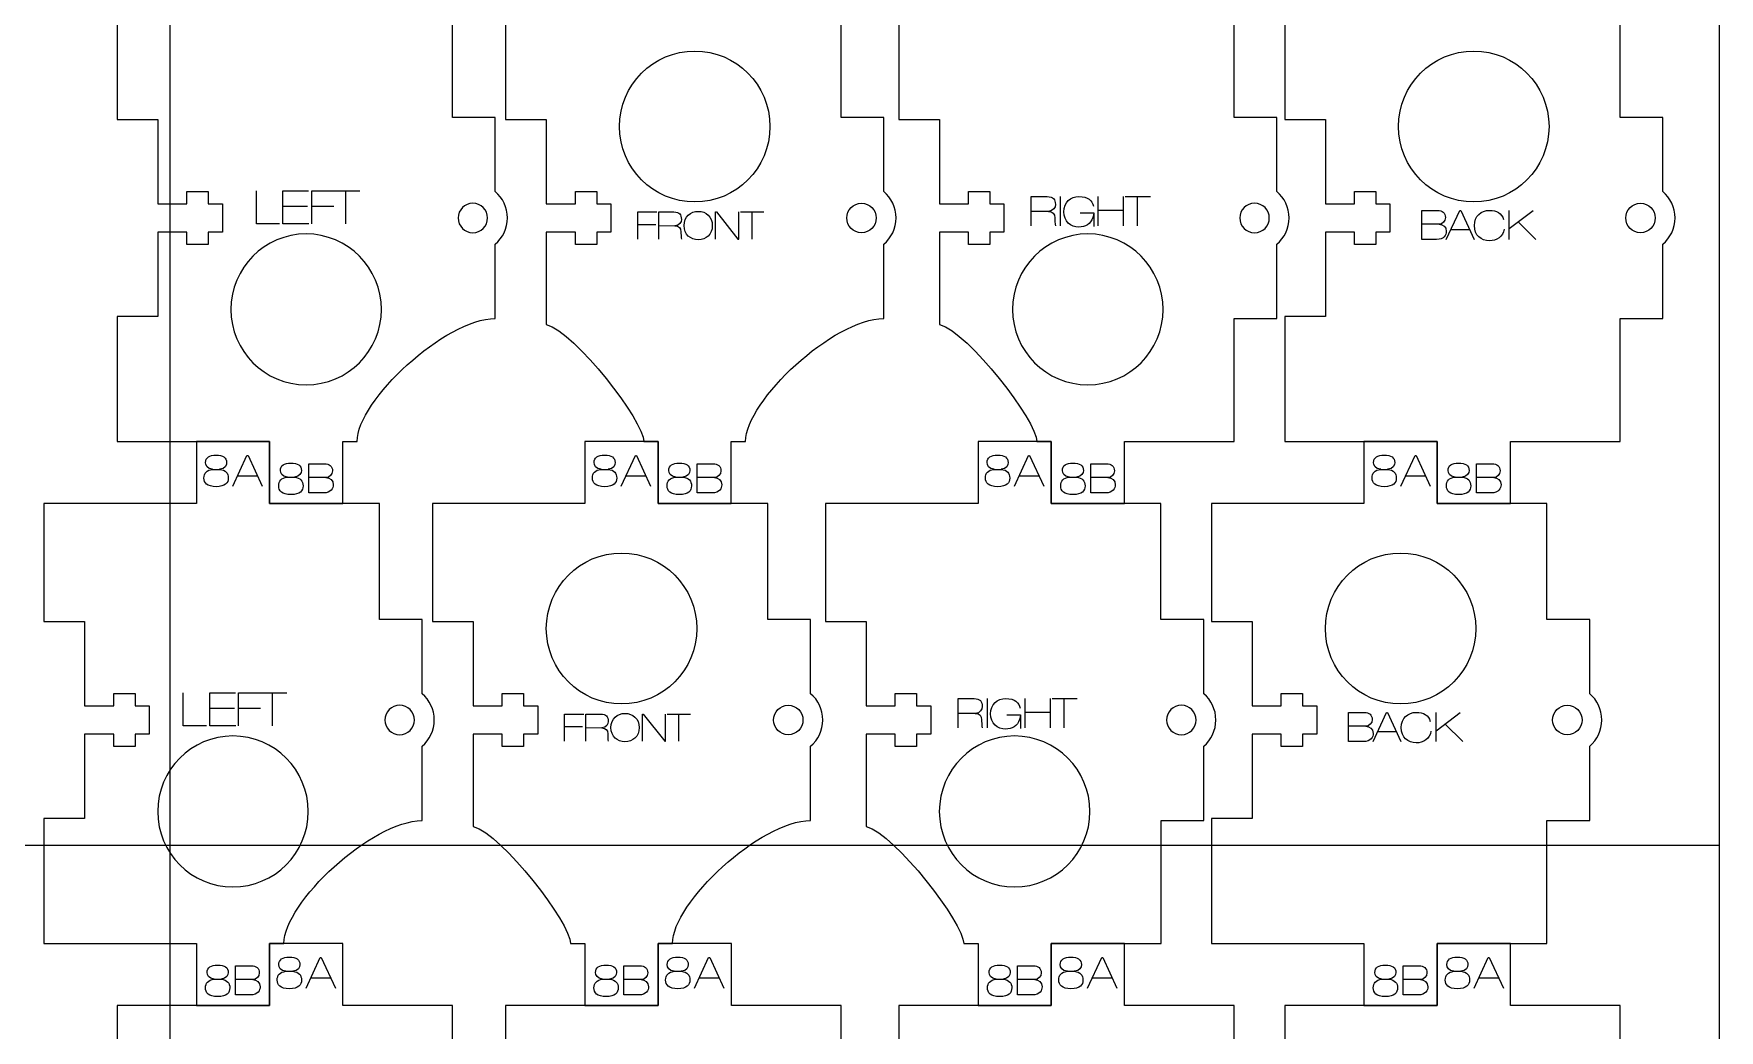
# Model space of a CAD drawing. Header units: millimetres. Extents: x 0 to 305, y -305 to 0.
# Drawn here: x 139 to 304.8, y -170.6 to -72.6 of the extents above; entities that cross this region are included whole.
import ezdxf

# ---------------------------------------------------------------- set-up
doc = ezdxf.new("R2010")
doc.units = ezdxf.units.MM
doc.layers.add('CUTS', color=1, linetype='Continuous', true_color=0xff0000)
doc.layers.add('TEXT', color=5, linetype='Continuous', true_color=0x0000ff)
doc.layers.add('laser bed referance', color=3, linetype='Continuous', lineweight=25, true_color=0x00ff00)
doc.layers.add('Referance lines', color=2, linetype='Continuous', lineweight=25, true_color=0xffff00)

msp = doc.modelspace()

# ---------------------------------------------------------------- linework, layer by layer
at = {"layer": 'CUTS', "color": 1, "lineweight": 25, "true_color": 0xff0000}
for points in [[(147.2, -69.4), (147.2, -81), (151.2, -81), (151.2, -89.3), (154.07, -89.3), (154.07, -88.1), (156.17, -88.1), (156.17, -89.3), (157.56, -89.3), (157.56, -92.1), (156.17, -92.1), (156.17, -93.3), (154.07, -93.3), (154.07, -92.1), (151.2, -92.1), (151.2, -100.4), (147.2, -100.4), (147.2, -112.7), (162.2, -112.7), (162.2, -118.8), (169.4, -118.8), (169.4, -112.7), (170.81, -112.7), (170.81, -112.7)], [(184.4, -88.11), (184.4, -80.8), (180.2, -80.8), (180.2, -69.4)], [(185.42, -69.4), (185.42, -81), (189.42, -81), (189.42, -89.3), (192.29, -89.3), (192.29, -88.1), (194.39, -88.1), (194.39, -89.3), (195.78, -89.3), (195.78, -92.1), (194.39, -92.1), (194.39, -93.3), (192.29, -93.3), (192.29, -92.1), (189.42, -92.1), (189.42, -101.17), (189.42, -101.17), (189.42, -101.17)], [(222.62, -88.11), (222.62, -80.8), (218.42, -80.8), (218.42, -69.4)], [(224.09, -69.4), (224.09, -81), (228.09, -81), (228.09, -89.3), (230.95, -89.3), (230.95, -88.1), (233.05, -88.1), (233.05, -89.3), (234.44, -89.3), (234.44, -92.1), (233.05, -92.1), (233.05, -93.3), (230.95, -93.3), (230.95, -92.1), (228.09, -92.1), (228.09, -101.17), (228.09, -101.17)], [(261.29, -88.11), (261.29, -80.8), (257.09, -80.8), (257.09, -69.4)], [(262.05, -69.4), (262.05, -81), (266.05, -81), (266.05, -89.3), (268.91, -89.3), (268.91, -88.1), (271.01, -88.1), (271.01, -89.3), (272.4, -89.3), (272.4, -92.1), (271.01, -92.1), (271.01, -93.3), (268.91, -93.3), (268.91, -92.1), (266.05, -92.1), (266.05, -100.4), (262.05, -100.4), (262.05, -112.7), (277.05, -112.7), (277.05, -118.8), (284.25, -118.8), (284.25, -112.7), (295.05, -112.7), (295.05, -100.6), (299.25, -100.6), (299.25, -93.29)], [(299.25, -88.11), (299.25, -80.8), (295.05, -80.8), (295.05, -69.4)], [(184.4, -100.6), (184.4, -93.29)], [(222.62, -100.6), (222.62, -93.29)], [(261.29, -100.6), (261.29, -93.29)], [(237.68, -112.7), (237.68, -112.7), (239.09, -112.7), (239.09, -118.8), (246.29, -118.8), (246.29, -112.7), (257.09, -112.7), (257.09, -100.6), (261.29, -100.6), (261.29, -100.6), (261.29, -100.6)], [(177.2, -137.51), (177.2, -130.2), (173, -130.2), (173, -118.8), (162.2, -118.8), (162.2, -112.7), (155, -112.7), (155, -118.8), (140, -118.8), (140, -130.4), (144, -130.4), (144, -138.7), (146.87, -138.7), (146.87, -137.5), (148.97, -137.5), (148.97, -138.7), (150.36, -138.7), (150.36, -141.5), (148.97, -141.5), (148.97, -142.7), (146.87, -142.7), (146.87, -141.5), (144, -141.5), (144, -149.8), (140, -149.8), (140, -162.1), (155, -162.1), (155, -168.2), (162.2, -168.2), (162.2, -162.1), (163.61, -162.1), (163.61, -162.1)], [(215.42, -137.51), (215.42, -130.2), (211.22, -130.2), (211.22, -118.8), (200.42, -118.8), (200.42, -112.7), (193.22, -112.7), (193.22, -118.8), (178.22, -118.8), (178.22, -130.4), (182.22, -130.4), (182.22, -138.7), (185.09, -138.7), (185.09, -137.5), (187.19, -137.5), (187.19, -138.7), (188.58, -138.7), (188.58, -141.5), (187.19, -141.5), (187.19, -142.7), (185.09, -142.7), (185.09, -141.5), (182.22, -141.5), (182.22, -150.57), (182.22, -150.57), (182.22, -150.57)], [(199.01, -112.7), (199.01, -112.7), (200.42, -112.7), (200.42, -118.8), (207.62, -118.8), (207.62, -112.7), (209.03, -112.7), (209.03, -112.7)], [(254.09, -137.51), (254.09, -130.2), (249.88, -130.2), (249.88, -118.8), (239.09, -118.8), (239.09, -112.7), (231.89, -112.7), (231.89, -118.8), (216.89, -118.8), (216.89, -130.4), (220.89, -130.4), (220.89, -138.7), (223.75, -138.7), (223.75, -137.5), (225.85, -137.5), (225.85, -138.7), (227.24, -138.7), (227.24, -141.5), (225.85, -141.5), (225.85, -142.7), (223.75, -142.7), (223.75, -141.5), (220.89, -141.5), (220.89, -150.57), (220.89, -150.57)], [(292.05, -137.51), (292.05, -130.2), (287.85, -130.2), (287.85, -118.8), (277.05, -118.8), (277.05, -112.7), (269.85, -112.7), (269.85, -118.8), (254.85, -118.8), (254.85, -130.4), (258.85, -130.4), (258.85, -138.7), (261.71, -138.7), (261.71, -137.5), (263.81, -137.5), (263.81, -138.7), (265.2, -138.7), (265.2, -141.5), (263.81, -141.5), (263.81, -142.7), (261.71, -142.7), (261.71, -141.5), (258.85, -141.5), (258.85, -149.8), (254.85, -149.8), (254.85, -162.1), (269.85, -162.1), (269.85, -168.2), (277.05, -168.2), (277.05, -162.1), (287.85, -162.1), (287.85, -150), (292.05, -150), (292.05, -142.68)], [(177.2, -150), (177.2, -142.68)], [(215.42, -149.99), (215.42, -142.68)], [(254.09, -149.99), (254.09, -142.68)], [(230.48, -162.1), (230.48, -162.09), (231.89, -162.09), (231.89, -168.19), (239.09, -168.19), (239.09, -162.09), (249.89, -162.09), (249.89, -150), (254.08, -150), (254.08, -150), (254.09, -149.99)], [(180.2, -179.59), (180.2, -168.2), (169.4, -168.2), (169.4, -162.1), (162.2, -162.1), (162.2, -168.2), (147.2, -168.2), (147.2, -179.79)], [(218.42, -179.59), (218.42, -168.19), (207.63, -168.19), (207.63, -162.1), (200.42, -162.1), (200.42, -168.19), (185.42, -168.19), (185.42, -179.79)], [(191.81, -162.1), (191.81, -162.09), (193.22, -162.09), (193.22, -168.19), (200.42, -168.19), (200.42, -162.09), (201.83, -162.09), (201.83, -162.1)], [(257.09, -179.59), (257.09, -168.2), (246.29, -168.2), (246.29, -162.1), (239.09, -162.1), (239.09, -168.2), (224.09, -168.2), (224.09, -179.79)], [(295.05, -179.59), (295.05, -168.2), (284.25, -168.2), (284.25, -162.1), (277.05, -162.1), (277.05, -168.2), (262.05, -168.2), (262.05, -179.79)]]:
    msp.add_lwpolyline(points, dxfattribs=at)
for points in [[(196.62, -81.7), (196.62, -77.6), (199.94, -74.27), (204.02, -74.27)], [(204.02, -74.27), (208.11, -74.27), (211.42, -77.6), (211.42, -81.7)], [(273.25, -81.7), (273.25, -77.6), (276.56, -74.27), (280.65, -74.27)], [(280.65, -74.27), (284.73, -74.27), (288.05, -77.6), (288.05, -81.7)], [(204.02, -89.12), (199.94, -89.12), (196.62, -85.8), (196.62, -81.7)], [(211.42, -81.7), (211.42, -85.8), (208.11, -89.12), (204.02, -89.12)], [(280.65, -89.12), (276.56, -89.12), (273.25, -85.8), (273.25, -81.7)], [(288.05, -81.7), (288.05, -85.8), (284.73, -89.12), (280.65, -89.12)], [(182.2, -89.25), (181.4, -89.25), (180.75, -89.9), (180.75, -90.7)], [(183.65, -90.7), (183.65, -89.9), (183, -89.25), (182.2, -89.25)], [(185.6, -90.7), (185.6, -89.66), (185.13, -88.73), (184.4, -88.11)], [(218.97, -90.7), (218.97, -89.9), (219.62, -89.25), (220.42, -89.25)], [(220.42, -89.25), (221.22, -89.25), (221.87, -89.9), (221.87, -90.7)], [(223.82, -90.7), (223.82, -89.66), (223.36, -88.73), (222.62, -88.11)], [(259.09, -89.25), (258.28, -89.25), (257.63, -89.9), (257.63, -90.7)], [(260.54, -90.7), (260.54, -89.9), (259.89, -89.25), (259.09, -89.25)], [(262.48, -90.7), (262.48, -89.66), (262.02, -88.73), (261.29, -88.11)], [(295.6, -90.7), (295.6, -89.9), (296.25, -89.25), (297.05, -89.25)], [(297.05, -89.25), (297.85, -89.25), (298.5, -89.9), (298.5, -90.7)], [(300.45, -90.7), (300.45, -89.66), (299.98, -88.73), (299.25, -88.11)], [(180.75, -90.7), (180.75, -91.5), (181.4, -92.15), (182.2, -92.15)], [(182.2, -92.15), (183, -92.15), (183.65, -91.5), (183.65, -90.7)], [(184.4, -93.29), (185.13, -92.66), (185.6, -91.73), (185.6, -90.7)], [(220.42, -92.15), (219.62, -92.15), (218.97, -91.5), (218.97, -90.7)], [(221.87, -90.7), (221.87, -91.5), (221.22, -92.15), (220.42, -92.15)], [(222.62, -93.29), (223.36, -92.66), (223.82, -91.73), (223.82, -90.7)], [(257.63, -90.7), (257.63, -91.5), (258.28, -92.15), (259.09, -92.15)], [(259.09, -92.15), (259.89, -92.15), (260.54, -91.5), (260.54, -90.7)], [(261.29, -93.29), (262.02, -92.66), (262.48, -91.74), (262.48, -90.7)], [(297.05, -92.15), (296.25, -92.15), (295.6, -91.5), (295.6, -90.7)], [(298.5, -90.7), (298.5, -91.5), (297.85, -92.15), (297.05, -92.15)], [(299.25, -93.29), (299.98, -92.66), (300.45, -91.74), (300.45, -90.7)], [(165.8, -92.27), (161.71, -92.27), (158.4, -95.6), (158.4, -99.7)], [(173.2, -99.7), (173.2, -95.6), (169.89, -92.27), (165.8, -92.27)], [(242.69, -92.27), (238.6, -92.27), (235.28, -95.6), (235.28, -99.7)], [(250.09, -99.7), (250.09, -95.6), (246.77, -92.27), (242.69, -92.27)], [(158.4, -99.7), (158.4, -103.8), (161.71, -107.12), (165.8, -107.12)], [(165.8, -107.12), (169.89, -107.12), (173.2, -103.8), (173.2, -99.7)], [(170.81, -112.7), (170.81, -108.68), (179.45, -100.6), (184.4, -100.6)], [(209.03, -112.7), (209.03, -108.68), (217.67, -100.6), (222.62, -100.6)], [(235.28, -99.7), (235.28, -103.8), (238.6, -107.12), (242.69, -107.12)], [(242.69, -107.12), (246.77, -107.12), (250.09, -103.8), (250.09, -99.7)], [(189.42, -101.17), (192.32, -101.98), (199.01, -110.71), (199.01, -112.7)], [(228.09, -101.17), (230.98, -101.98), (237.68, -110.71), (237.68, -112.7)], [(189.42, -131.1), (189.42, -127), (192.74, -123.67), (196.82, -123.67)], [(196.82, -123.67), (200.91, -123.67), (204.22, -127), (204.22, -131.1)], [(266.05, -131.1), (266.05, -127), (269.36, -123.67), (273.45, -123.67)], [(273.45, -123.67), (277.53, -123.67), (280.85, -127), (280.85, -131.1)], [(196.82, -138.52), (192.74, -138.52), (189.42, -135.2), (189.42, -131.1)], [(204.22, -131.1), (204.22, -135.2), (200.91, -138.52), (196.82, -138.52)], [(273.45, -138.52), (269.36, -138.52), (266.05, -135.2), (266.05, -131.1)], [(280.85, -131.1), (280.85, -135.2), (277.53, -138.52), (273.45, -138.52)], [(178.4, -140.1), (178.4, -139.06), (177.93, -138.13), (177.2, -137.51)], [(216.62, -140.1), (216.62, -139.06), (216.16, -138.13), (215.42, -137.51)], [(255.28, -140.1), (255.28, -139.06), (254.82, -138.13), (254.09, -137.51)], [(293.24, -140.1), (293.24, -139.06), (292.78, -138.13), (292.05, -137.51)], [(175, -138.65), (174.2, -138.65), (173.55, -139.3), (173.55, -140.1)], [(176.45, -140.1), (176.45, -139.3), (175.8, -138.65), (175, -138.65)], [(211.77, -140.1), (211.77, -139.3), (212.42, -138.65), (213.22, -138.65)], [(213.22, -138.65), (214.02, -138.65), (214.67, -139.3), (214.67, -140.1)], [(251.89, -138.65), (251.08, -138.65), (250.43, -139.3), (250.43, -140.1)], [(253.34, -140.1), (253.34, -139.3), (252.69, -138.65), (251.89, -138.65)], [(288.4, -140.1), (288.4, -139.3), (289.05, -138.65), (289.85, -138.65)], [(289.85, -138.65), (290.65, -138.65), (291.3, -139.3), (291.3, -140.1)], [(173.55, -140.1), (173.55, -140.9), (174.2, -141.55), (175, -141.55)], [(175, -141.55), (175.8, -141.55), (176.45, -140.9), (176.45, -140.1)], [(177.2, -142.68), (177.93, -142.06), (178.4, -141.13), (178.4, -140.1)], [(213.22, -141.55), (212.42, -141.55), (211.77, -140.9), (211.77, -140.1)], [(214.67, -140.1), (214.67, -140.9), (214.02, -141.55), (213.22, -141.55)], [(215.42, -142.68), (216.16, -142.06), (216.62, -141.13), (216.62, -140.1)], [(250.43, -140.1), (250.43, -140.9), (251.08, -141.55), (251.89, -141.55)], [(251.89, -141.55), (252.69, -141.55), (253.34, -140.9), (253.34, -140.1)], [(254.09, -142.68), (254.82, -142.06), (255.28, -141.13), (255.28, -140.1)], [(289.85, -141.55), (289.05, -141.55), (288.4, -140.9), (288.4, -140.1)], [(291.3, -140.1), (291.3, -140.9), (290.65, -141.55), (289.85, -141.55)], [(292.05, -142.68), (292.78, -142.06), (293.24, -141.13), (293.24, -140.1)], [(158.6, -141.67), (154.51, -141.67), (151.2, -145), (151.2, -149.1)], [(166, -149.1), (166, -145), (162.69, -141.67), (158.6, -141.67)], [(235.48, -141.67), (231.4, -141.67), (228.08, -145), (228.08, -149.1)], [(242.89, -149.1), (242.89, -145), (239.57, -141.67), (235.48, -141.67)], [(151.2, -149.1), (151.2, -153.2), (154.51, -156.52), (158.6, -156.52)], [(158.6, -156.52), (162.69, -156.52), (166, -153.2), (166, -149.1)], [(228.08, -149.1), (228.08, -153.2), (231.4, -156.52), (235.48, -156.52)], [(235.48, -156.52), (239.57, -156.52), (242.89, -153.2), (242.89, -149.1)], [(163.61, -162.1), (163.61, -158.08), (172.25, -150), (177.2, -150)], [(182.22, -150.57), (185.12, -151.38), (191.81, -160.11), (191.81, -162.1)], [(201.83, -162.1), (201.83, -158.08), (210.47, -149.99), (215.42, -149.99)], [(220.89, -150.57), (223.78, -151.38), (230.48, -160.11), (230.48, -162.1)]]:
    msp.add_open_spline(points, degree=3, dxfattribs=at)
at = {"layer": 'laser bed referance'}
msp.add_line((304.8, 0), (304.8, -304.8), dxfattribs=at)
at = {"layer": 'Referance lines'}
for p, q in [((152.4, 0), (152.4, -304.8)), ((0, -152.4), (304.8, -152.4))]:
    msp.add_line(p, q, dxfattribs=at)
at = {"layer": 'TEXT', "color": 5, "lineweight": 25, "true_color": 0x0000ff}
for points in [[(163.19, -91.28), (160.91, -91.28), (160.91, -88.02)], [(166.07, -91.28), (163.51, -91.28), (163.51, -88.02), (166.04, -88.02)], [(166.36, -91.28), (166.36, -88.02), (168.64, -88.02)], [(168.28, -88.02), (171.09, -88.02)], [(169.69, -91.28), (169.69, -88.02)], [(237.12, -91.46), (237.12, -88.59), (238.7, -88.59)], [(239.98, -88.59), (239.98, -91.46)], [(243.71, -91.46), (243.71, -88.59)], [(246.17, -88.59), (246.17, -91.46)], [(246.37, -88.59), (248.84, -88.59)], [(247.57, -91.46), (247.57, -88.62)], [(163.51, -89.53), (165.94, -89.53)], [(166.36, -89.53), (168.51, -89.53)], [(198.42, -92.79), (198.42, -90.11), (200.3, -90.11)], [(200.5, -92.79), (200.5, -90.11), (201.97, -90.11)], [(206.07, -92.79), (206.07, -90.11), (206.16, -90.11), (208.27, -92.79), (208.36, -92.79), (208.36, -90.11)], [(208.51, -90.11), (210.82, -90.11)], [(209.67, -92.79), (209.67, -90.11)], [(238.81, -90.06), (238.81, -90.07), (237.12, -90.07)], [(241.92, -90.18), (243.27, -90.18), (243.27, -91.53)], [(243.71, -89.93), (246.17, -89.93)], [(275.53, -89.95), (277.09, -89.95)], [(276.99, -92.82), (275.53, -92.82), (275.53, -89.95), (275.53, -89.95)], [(277.95, -92.82), (279.27, -89.95), (279.38, -89.95), (280.69, -92.82)], [(284.14, -91.75), (286.5, -89.95)], [(284.14, -92.82), (284.14, -89.95)], [(285.01, -91.08), (286.76, -92.82)], [(198.42, -91.35), (200.19, -91.35)], [(202.07, -91.48), (202.07, -91.48), (200.5, -91.49)], [(277.23, -91.32), (275.53, -91.31)], [(277.23, -91.31), (277.23, -91.32)], [(280.26, -91.87), (278.38, -91.87)], [(158.59, -117.1), (159.98, -114.08), (160.09, -114.08), (161.47, -117.1)], [(196.8, -117.1), (198.19, -114.08), (198.3, -114.08), (199.68, -117.1)], [(235.46, -117.1), (236.85, -114.08), (236.96, -114.08), (238.35, -117.1)], [(273.48, -117.1), (274.87, -114.08), (274.98, -114.08), (276.37, -117.1)], [(156.6, -115.44), (156.6, -115.43)], [(156.6, -115.44), (157.29, -115.44)], [(157.29, -115.43), (157.29, -115.44)], [(166.05, -114.88), (167.61, -114.88)], [(167.51, -117.75), (166.05, -117.75), (166.05, -114.88), (166.05, -114.88)], [(194.81, -115.44), (194.81, -115.43)], [(194.81, -115.44), (195.5, -115.44)], [(195.5, -115.43), (195.5, -115.44)], [(204.26, -114.88), (205.82, -114.88)], [(205.72, -117.75), (204.26, -117.75), (204.26, -114.88), (204.26, -114.88)], [(233.47, -115.44), (233.47, -115.43)], [(233.47, -115.44), (234.16, -115.44)], [(234.16, -115.43), (234.16, -115.44)], [(242.97, -114.88), (244.53, -114.88)], [(244.43, -117.75), (242.97, -117.75), (242.97, -114.88), (242.97, -114.88)], [(271.5, -115.44), (271.5, -115.43)], [(271.5, -115.44), (272.18, -115.44)], [(272.18, -115.43), (272.18, -115.44)], [(280.91, -114.88), (282.47, -114.88)], [(282.37, -117.75), (280.91, -117.75), (280.91, -114.88), (280.91, -114.88)], [(161.01, -116.1), (159.04, -116.1)], [(163.95, -116.21), (163.95, -116.2)], [(163.95, -116.21), (164.64, -116.21)], [(164.64, -116.2), (164.64, -116.21)], [(167.75, -116.25), (166.05, -116.24)], [(167.75, -116.24), (167.75, -116.25)], [(199.23, -116.1), (197.25, -116.1)], [(202.16, -116.21), (202.16, -116.2)], [(202.16, -116.21), (202.85, -116.21)], [(202.85, -116.2), (202.85, -116.21)], [(205.96, -116.25), (204.26, -116.24)], [(205.96, -116.24), (205.96, -116.25)], [(237.89, -116.1), (235.91, -116.1)], [(240.87, -116.21), (240.87, -116.2)], [(240.87, -116.21), (241.56, -116.21)], [(241.56, -116.2), (241.56, -116.21)], [(244.67, -116.25), (242.97, -116.24)], [(244.67, -116.24), (244.67, -116.25)], [(275.91, -116.1), (273.93, -116.1)], [(278.81, -116.21), (278.81, -116.2)], [(278.81, -116.21), (279.5, -116.21)], [(279.5, -116.2), (279.5, -116.21)], [(282.61, -116.25), (280.91, -116.24)], [(282.61, -116.24), (282.61, -116.25)], [(155.99, -140.67), (153.71, -140.67), (153.71, -137.42)], [(158.87, -140.67), (156.31, -140.67), (156.31, -137.42), (158.84, -137.42)], [(159.16, -140.67), (159.16, -137.42), (161.44, -137.42)], [(161.08, -137.42), (163.89, -137.42)], [(162.49, -140.67), (162.49, -137.42)], [(156.31, -138.93), (158.74, -138.93)], [(159.16, -138.93), (161.31, -138.93)], [(229.92, -140.86), (229.92, -137.99), (231.5, -137.99)], [(232.78, -137.99), (232.78, -140.86)], [(236.51, -140.86), (236.51, -137.99)], [(238.97, -137.99), (238.97, -140.86)], [(239.17, -137.99), (241.64, -137.99)], [(240.37, -140.86), (240.37, -138.01)], [(191.22, -142.18), (191.22, -139.51), (193.1, -139.51)], [(191.22, -140.75), (192.99, -140.75)], [(193.3, -142.18), (193.3, -139.51), (194.77, -139.51)], [(194.87, -140.88), (194.87, -140.88), (193.3, -140.89)], [(198.87, -142.18), (198.87, -139.51), (198.96, -139.51), (201.07, -142.18), (201.16, -142.18), (201.16, -139.51)], [(201.31, -139.51), (203.62, -139.51)], [(202.47, -142.18), (202.47, -139.51)], [(231.61, -139.46), (231.61, -139.46), (229.92, -139.47)], [(234.72, -139.58), (236.07, -139.58), (236.07, -140.92)], [(236.51, -139.32), (238.97, -139.32)], [(268.33, -139.35), (269.89, -139.35)], [(269.79, -142.22), (268.33, -142.22), (268.33, -139.35), (268.33, -139.35)], [(270.03, -140.71), (268.33, -140.71)], [(270.03, -140.71), (270.03, -140.72)], [(270.75, -142.22), (272.07, -139.35), (272.18, -139.35), (273.49, -142.22)], [(276.94, -141.15), (279.3, -139.35)], [(276.94, -142.22), (276.94, -139.35)], [(277.81, -140.48), (279.56, -142.22)], [(273.06, -141.27), (271.18, -141.27)], [(165.79, -166.5), (167.18, -163.48), (167.29, -163.48), (168.68, -166.5)], [(204, -166.5), (205.39, -163.48), (205.5, -163.48), (206.89, -166.5)], [(242.66, -166.5), (244.05, -163.48), (244.16, -163.48), (245.55, -166.5)], [(280.68, -166.5), (282.07, -163.48), (282.18, -163.48), (283.57, -166.5)], [(156.75, -165.61), (156.75, -165.6)], [(156.75, -165.61), (157.44, -165.61)], [(157.44, -165.6), (157.44, -165.61)], [(158.85, -164.28), (160.41, -164.28)], [(160.31, -167.15), (158.85, -167.15), (158.85, -164.28), (158.85, -164.28)], [(160.55, -165.65), (158.85, -165.64)], [(160.55, -165.64), (160.55, -165.65)], [(163.8, -164.83), (163.8, -164.82)], [(163.8, -164.83), (164.49, -164.83)], [(164.49, -164.82), (164.49, -164.83)], [(168.22, -165.5), (166.24, -165.5)], [(194.96, -165.61), (194.96, -165.6)], [(194.96, -165.61), (195.65, -165.61)], [(195.65, -165.6), (195.65, -165.61)], [(197.06, -164.28), (198.62, -164.28)], [(198.52, -167.15), (197.06, -167.15), (197.06, -164.28), (197.06, -164.28)], [(198.76, -165.65), (197.06, -165.64)], [(198.76, -165.64), (198.76, -165.65)], [(202.01, -164.83), (202.01, -164.82)], [(202.01, -164.83), (202.7, -164.83)], [(202.7, -164.82), (202.7, -164.83)], [(206.43, -165.5), (204.45, -165.5)], [(233.67, -165.61), (233.67, -165.6)], [(233.67, -165.61), (234.36, -165.61)], [(234.36, -165.6), (234.36, -165.61)], [(235.77, -164.28), (237.33, -164.28)], [(237.23, -167.15), (235.77, -167.15), (235.77, -164.28), (235.77, -164.28)], [(237.47, -165.65), (235.77, -165.64)], [(237.47, -165.64), (237.47, -165.65)], [(240.68, -164.83), (240.68, -164.82)], [(240.68, -164.83), (241.36, -164.83)], [(241.36, -164.82), (241.36, -164.83)], [(245.09, -165.5), (243.11, -165.5)], [(271.61, -165.61), (271.61, -165.6)], [(271.61, -165.61), (272.3, -165.61)], [(272.3, -165.6), (272.3, -165.61)], [(273.71, -164.28), (275.27, -164.28)], [(275.17, -167.15), (273.71, -167.15), (273.71, -164.28), (273.71, -164.28)], [(275.41, -165.65), (273.71, -165.64)], [(275.41, -165.64), (275.41, -165.65)], [(278.7, -164.83), (278.7, -164.82)], [(278.7, -164.83), (279.39, -164.83)], [(279.39, -164.82), (279.39, -164.83)], [(283.11, -165.5), (281.14, -165.5)]]:
    msp.add_lwpolyline(points, dxfattribs=at)
for points in [[(238.7, -88.59), (239.28, -88.59), (239.5, -88.86), (239.5, -89.37)], [(239.5, -89.37), (239.5, -89.65), (239.31, -90.03), (238.81, -90.06)], [(240.33, -90.09), (240.33, -89.14), (240.99, -88.59), (241.81, -88.59)], [(241.81, -88.59), (242.71, -88.59), (243.12, -88.99), (243.23, -89.54)], [(201.97, -90.11), (202.51, -90.11), (202.71, -90.36), (202.71, -90.84)], [(202.71, -90.84), (202.71, -91.09), (202.54, -91.45), (202.07, -91.48)], [(202.98, -91.45), (202.98, -90.56), (203.6, -90.05), (204.36, -90.05)], [(204.36, -90.05), (205.13, -90.05), (205.75, -90.56), (205.75, -91.45)], [(238.81, -90.07), (239.25, -90.07), (239.44, -90.28), (239.44, -90.67)], [(239.44, -90.67), (239.44, -90.77), (239.45, -91.35), (239.51, -91.46)], [(241.81, -91.59), (240.99, -91.59), (240.33, -91.04), (240.33, -90.09)], [(243.17, -90.66), (242.97, -91.32), (242.41, -91.59), (241.81, -91.59)], [(243.27, -90.18), (243.23, -90.51), (243.17, -90.66), (243.17, -90.66)], [(277.09, -89.95), (277.55, -89.95), (277.86, -90.19), (277.86, -90.66)], [(277.86, -90.66), (277.86, -91), (277.57, -91.32), (277.23, -91.31)], [(280.71, -91.45), (280.71, -90.5), (281.38, -89.95), (282.2, -89.95)], [(282.2, -89.95), (282.88, -89.95), (283.42, -90.22), (283.57, -90.85)], [(202.07, -91.48), (202.48, -91.49), (202.66, -91.68), (202.66, -92.05)], [(202.66, -92.05), (202.66, -92.14), (202.67, -92.68), (202.72, -92.79)], [(204.36, -92.84), (203.6, -92.84), (202.98, -92.33), (202.98, -91.45)], [(205.75, -91.45), (205.75, -92.33), (205.13, -92.84), (204.36, -92.84)], [(277.95, -92.04), (277.95, -92.37), (277.74, -92.82), (276.99, -92.82)], [(277.23, -91.32), (277.6, -91.33), (277.95, -91.54), (277.95, -92.04)], [(282.2, -92.95), (281.38, -92.95), (280.71, -92.4), (280.71, -91.45)], [(283.64, -91.79), (283.55, -92.56), (282.86, -92.95), (282.2, -92.95)], [(155.91, -114.77), (155.91, -114.28), (156.28, -114.03), (156.95, -114.03)], [(156.95, -114.03), (157.61, -114.03), (157.98, -114.28), (157.98, -114.77)], [(194.12, -114.77), (194.12, -114.28), (194.49, -114.03), (195.16, -114.03)], [(195.16, -114.03), (195.82, -114.03), (196.19, -114.28), (196.19, -114.77)], [(232.78, -114.77), (232.78, -114.28), (233.15, -114.03), (233.82, -114.03)], [(233.82, -114.03), (234.49, -114.03), (234.85, -114.28), (234.85, -114.77)], [(270.8, -114.77), (270.8, -114.28), (271.17, -114.03), (271.84, -114.03)], [(271.84, -114.03), (272.51, -114.03), (272.88, -114.28), (272.88, -114.77)], [(155.75, -116.29), (155.75, -115.81), (156, -115.49), (156.6, -115.44)], [(156.6, -115.43), (156.07, -115.39), (155.91, -115.02), (155.91, -114.77)], [(157.98, -114.77), (157.98, -115.02), (157.83, -115.39), (157.29, -115.43)], [(157.29, -115.44), (157.89, -115.49), (158.14, -115.81), (158.14, -116.29)], [(163.26, -115.55), (163.26, -115.06), (163.63, -114.81), (164.3, -114.81)], [(163.95, -116.2), (163.42, -116.17), (163.26, -115.8), (163.26, -115.55)], [(164.3, -114.81), (164.97, -114.81), (165.33, -115.06), (165.33, -115.55)], [(165.33, -115.55), (165.33, -115.8), (165.18, -116.17), (164.64, -116.2)], [(167.61, -114.88), (168.07, -114.88), (168.39, -115.13), (168.39, -115.59)], [(168.39, -115.59), (168.39, -115.93), (168.09, -116.25), (167.75, -116.24)], [(193.96, -116.29), (193.96, -115.81), (194.21, -115.49), (194.81, -115.44)], [(194.81, -115.43), (194.28, -115.39), (194.12, -115.02), (194.12, -114.77)], [(196.19, -114.77), (196.19, -115.02), (196.04, -115.39), (195.5, -115.43)], [(195.5, -115.44), (196.1, -115.49), (196.35, -115.81), (196.35, -116.29)], [(201.47, -115.55), (201.47, -115.06), (201.84, -114.81), (202.51, -114.81)], [(202.16, -116.2), (201.63, -116.17), (201.47, -115.8), (201.47, -115.55)], [(202.51, -114.81), (203.18, -114.81), (203.54, -115.06), (203.54, -115.55)], [(203.54, -115.55), (203.54, -115.8), (203.39, -116.17), (202.85, -116.2)], [(205.82, -114.88), (206.28, -114.88), (206.6, -115.13), (206.6, -115.59)], [(206.6, -115.59), (206.6, -115.93), (206.3, -116.25), (205.96, -116.24)], [(232.62, -116.29), (232.62, -115.81), (232.87, -115.49), (233.47, -115.44)], [(233.47, -115.43), (232.94, -115.39), (232.78, -115.02), (232.78, -114.77)], [(234.85, -114.77), (234.85, -115.02), (234.7, -115.39), (234.16, -115.43)], [(234.16, -115.44), (234.76, -115.49), (235.01, -115.81), (235.01, -116.29)], [(240.18, -115.55), (240.18, -115.06), (240.55, -114.81), (241.22, -114.81)], [(240.87, -116.2), (240.34, -116.17), (240.18, -115.8), (240.18, -115.55)], [(241.22, -114.81), (241.89, -114.81), (242.25, -115.06), (242.25, -115.55)], [(242.25, -115.55), (242.25, -115.8), (242.1, -116.17), (241.56, -116.2)], [(244.53, -114.88), (244.99, -114.88), (245.3, -115.13), (245.3, -115.59)], [(245.3, -115.59), (245.3, -115.93), (245.01, -116.25), (244.67, -116.24)], [(270.65, -116.29), (270.65, -115.81), (270.9, -115.49), (271.5, -115.44)], [(271.5, -115.43), (270.96, -115.39), (270.8, -115.02), (270.8, -114.77)], [(272.88, -114.77), (272.88, -115.02), (272.72, -115.39), (272.18, -115.43)], [(272.18, -115.44), (272.79, -115.49), (273.03, -115.81), (273.03, -116.29)], [(278.12, -115.55), (278.12, -115.06), (278.49, -114.81), (279.15, -114.81)], [(278.81, -116.2), (278.27, -116.17), (278.12, -115.8), (278.12, -115.55)], [(279.15, -114.81), (279.82, -114.81), (280.19, -115.06), (280.19, -115.55)], [(280.19, -115.55), (280.19, -115.8), (280.03, -116.17), (279.5, -116.2)], [(282.47, -114.88), (282.93, -114.88), (283.24, -115.13), (283.24, -115.59)], [(283.24, -115.59), (283.24, -115.93), (282.95, -116.25), (282.61, -116.24)], [(156.95, -117.14), (156.05, -117.14), (155.75, -116.75), (155.75, -116.29)], [(158.14, -116.29), (158.14, -116.75), (157.84, -117.14), (156.95, -117.14)], [(163.1, -117.07), (163.1, -116.59), (163.35, -116.27), (163.95, -116.21)], [(164.3, -117.92), (163.4, -117.92), (163.1, -117.53), (163.1, -117.07)], [(165.49, -117.07), (165.49, -117.53), (165.19, -117.92), (164.3, -117.92)], [(164.64, -116.21), (165.24, -116.27), (165.49, -116.59), (165.49, -117.07)], [(168.47, -116.97), (168.47, -117.31), (168.26, -117.75), (167.51, -117.75)], [(167.75, -116.25), (168.12, -116.27), (168.47, -116.47), (168.47, -116.97)], [(195.16, -117.14), (194.26, -117.14), (193.96, -116.75), (193.96, -116.29)], [(196.35, -116.29), (196.35, -116.75), (196.05, -117.14), (195.16, -117.14)], [(201.31, -117.07), (201.31, -116.59), (201.56, -116.27), (202.16, -116.21)], [(202.51, -117.92), (201.61, -117.92), (201.31, -117.53), (201.31, -117.07)], [(203.7, -117.07), (203.7, -117.53), (203.4, -117.92), (202.51, -117.92)], [(202.85, -116.21), (203.45, -116.27), (203.7, -116.59), (203.7, -117.07)], [(206.68, -116.97), (206.68, -117.31), (206.47, -117.75), (205.72, -117.75)], [(205.96, -116.25), (206.33, -116.27), (206.68, -116.47), (206.68, -116.97)], [(233.82, -117.14), (232.92, -117.14), (232.62, -116.75), (232.62, -116.29)], [(235.01, -116.29), (235.01, -116.75), (234.71, -117.14), (233.82, -117.14)], [(240.02, -117.07), (240.02, -116.59), (240.27, -116.27), (240.87, -116.21)], [(241.22, -117.92), (240.32, -117.92), (240.02, -117.53), (240.02, -117.07)], [(242.41, -117.07), (242.41, -117.53), (242.11, -117.92), (241.22, -117.92)], [(241.56, -116.21), (242.16, -116.27), (242.41, -116.59), (242.41, -117.07)], [(245.39, -116.97), (245.39, -117.31), (245.18, -117.75), (244.43, -117.75)], [(244.67, -116.25), (245.04, -116.27), (245.39, -116.47), (245.39, -116.97)], [(271.84, -117.14), (270.94, -117.14), (270.65, -116.75), (270.65, -116.29)], [(273.03, -116.29), (273.03, -116.75), (272.74, -117.14), (271.84, -117.14)], [(277.96, -117.07), (277.96, -116.59), (278.21, -116.27), (278.81, -116.21)], [(279.15, -117.92), (278.26, -117.92), (277.96, -117.53), (277.96, -117.07)], [(280.35, -117.07), (280.35, -117.53), (280.05, -117.92), (279.15, -117.92)], [(279.5, -116.21), (280.1, -116.27), (280.35, -116.59), (280.35, -117.07)], [(283.33, -116.97), (283.33, -117.31), (283.12, -117.75), (282.37, -117.75)], [(282.61, -116.25), (282.98, -116.27), (283.33, -116.47), (283.33, -116.97)], [(231.5, -137.99), (232.08, -137.99), (232.3, -138.26), (232.3, -138.77)], [(232.3, -138.77), (232.3, -139.05), (232.11, -139.43), (231.61, -139.46)], [(233.13, -139.49), (233.13, -138.54), (233.79, -137.99), (234.61, -137.99)], [(234.61, -137.99), (235.51, -137.99), (235.92, -138.39), (236.03, -138.94)], [(194.77, -139.51), (195.31, -139.51), (195.51, -139.76), (195.51, -140.24)], [(195.51, -140.24), (195.51, -140.49), (195.34, -140.85), (194.87, -140.88)], [(194.87, -140.88), (195.28, -140.89), (195.46, -141.08), (195.46, -141.45)], [(195.78, -140.85), (195.78, -139.96), (196.4, -139.45), (197.16, -139.45)], [(197.16, -142.24), (196.4, -142.24), (195.78, -141.73), (195.78, -140.85)], [(197.16, -139.45), (197.93, -139.45), (198.55, -139.96), (198.55, -140.85)], [(198.55, -140.85), (198.55, -141.73), (197.93, -142.24), (197.16, -142.24)], [(231.61, -139.46), (232.05, -139.47), (232.24, -139.67), (232.24, -140.07)], [(232.24, -140.07), (232.24, -140.17), (232.25, -140.74), (232.31, -140.86)], [(234.61, -140.99), (233.79, -140.99), (233.13, -140.44), (233.13, -139.49)], [(235.97, -140.06), (235.77, -140.72), (235.21, -140.99), (234.61, -140.99)], [(236.07, -139.58), (236.03, -139.91), (235.97, -140.06), (235.97, -140.06)], [(269.89, -139.35), (270.35, -139.35), (270.66, -139.59), (270.66, -140.06)], [(270.66, -140.06), (270.66, -140.4), (270.37, -140.72), (270.03, -140.71)], [(270.03, -140.72), (270.4, -140.73), (270.75, -140.93), (270.75, -141.44)], [(273.51, -140.85), (273.51, -139.9), (274.18, -139.35), (275, -139.35)], [(275, -142.35), (274.18, -142.35), (273.51, -141.8), (273.51, -140.85)], [(275, -139.35), (275.68, -139.35), (276.22, -139.62), (276.37, -140.25)], [(195.46, -141.45), (195.46, -141.54), (195.47, -142.08), (195.52, -142.18)], [(270.75, -141.44), (270.75, -141.77), (270.54, -142.22), (269.79, -142.22)], [(276.44, -141.19), (276.35, -141.96), (275.66, -142.35), (275, -142.35)], [(163.11, -164.17), (163.11, -163.68), (163.48, -163.43), (164.15, -163.43)], [(164.15, -163.43), (164.82, -163.43), (165.18, -163.68), (165.18, -164.17)], [(201.32, -164.17), (201.32, -163.68), (201.69, -163.43), (202.36, -163.43)], [(202.36, -163.43), (203.03, -163.43), (203.39, -163.68), (203.39, -164.17)], [(239.98, -164.17), (239.98, -163.68), (240.35, -163.43), (241.02, -163.43)], [(241.02, -163.43), (241.69, -163.43), (242.05, -163.68), (242.05, -164.17)], [(278.01, -164.17), (278.01, -163.68), (278.37, -163.43), (279.04, -163.43)], [(279.04, -163.43), (279.71, -163.43), (280.08, -163.68), (280.08, -164.17)], [(155.9, -166.46), (155.9, -165.99), (156.15, -165.67), (156.75, -165.61)], [(156.06, -164.95), (156.06, -164.46), (156.43, -164.21), (157.1, -164.21)], [(156.75, -165.6), (156.22, -165.56), (156.06, -165.2), (156.06, -164.95)], [(157.1, -164.21), (157.77, -164.21), (158.13, -164.46), (158.13, -164.95)], [(158.13, -164.95), (158.13, -165.2), (157.98, -165.56), (157.44, -165.6)], [(157.44, -165.61), (158.04, -165.67), (158.29, -165.99), (158.29, -166.46)], [(160.41, -164.28), (160.87, -164.28), (161.19, -164.52), (161.19, -164.99)], [(161.19, -164.99), (161.19, -165.33), (160.89, -165.65), (160.55, -165.64)], [(160.55, -165.65), (160.92, -165.67), (161.27, -165.87), (161.27, -166.37)], [(162.95, -165.69), (162.95, -165.21), (163.2, -164.89), (163.8, -164.83)], [(164.15, -166.54), (163.25, -166.54), (162.95, -166.15), (162.95, -165.69)], [(163.8, -164.82), (163.27, -164.79), (163.11, -164.42), (163.11, -164.17)], [(165.34, -165.69), (165.34, -166.15), (165.04, -166.54), (164.15, -166.54)], [(165.18, -164.17), (165.18, -164.42), (165.03, -164.79), (164.49, -164.82)], [(164.49, -164.83), (165.09, -164.89), (165.34, -165.21), (165.34, -165.69)], [(194.11, -166.46), (194.11, -165.99), (194.36, -165.67), (194.96, -165.61)], [(194.27, -164.95), (194.27, -164.46), (194.64, -164.21), (195.31, -164.21)], [(194.96, -165.6), (194.43, -165.56), (194.27, -165.2), (194.27, -164.95)], [(195.31, -164.21), (195.98, -164.21), (196.34, -164.46), (196.34, -164.95)], [(196.34, -164.95), (196.34, -165.2), (196.19, -165.56), (195.65, -165.6)], [(195.65, -165.61), (196.25, -165.67), (196.5, -165.99), (196.5, -166.46)], [(198.62, -164.28), (199.08, -164.28), (199.4, -164.52), (199.4, -164.99)], [(199.4, -164.99), (199.4, -165.33), (199.1, -165.65), (198.76, -165.64)], [(198.76, -165.65), (199.13, -165.67), (199.48, -165.87), (199.48, -166.37)], [(201.16, -165.69), (201.16, -165.21), (201.41, -164.89), (202.01, -164.83)], [(202.36, -166.54), (201.46, -166.54), (201.16, -166.15), (201.16, -165.69)], [(202.01, -164.82), (201.48, -164.79), (201.32, -164.42), (201.32, -164.17)], [(203.55, -165.69), (203.55, -166.15), (203.25, -166.54), (202.36, -166.54)], [(203.39, -164.17), (203.39, -164.42), (203.24, -164.79), (202.7, -164.82)], [(202.7, -164.83), (203.3, -164.89), (203.55, -165.21), (203.55, -165.69)], [(232.82, -166.46), (232.82, -165.99), (233.07, -165.67), (233.67, -165.61)], [(232.98, -164.95), (232.98, -164.46), (233.35, -164.21), (234.02, -164.21)], [(233.67, -165.6), (233.14, -165.56), (232.98, -165.2), (232.98, -164.95)], [(234.02, -164.21), (234.68, -164.21), (235.05, -164.46), (235.05, -164.95)], [(235.05, -164.95), (235.05, -165.2), (234.9, -165.56), (234.36, -165.6)], [(234.36, -165.61), (234.96, -165.67), (235.21, -165.99), (235.21, -166.46)], [(237.33, -164.28), (237.79, -164.28), (238.1, -164.52), (238.1, -164.99)], [(238.1, -164.99), (238.1, -165.33), (237.81, -165.65), (237.47, -165.64)], [(237.47, -165.65), (237.84, -165.67), (238.19, -165.87), (238.19, -166.37)], [(239.83, -165.69), (239.83, -165.21), (240.07, -164.89), (240.68, -164.83)], [(241.02, -166.54), (240.12, -166.54), (239.83, -166.15), (239.83, -165.69)], [(240.68, -164.82), (240.14, -164.79), (239.98, -164.42), (239.98, -164.17)], [(242.21, -165.69), (242.21, -166.15), (241.92, -166.54), (241.02, -166.54)], [(242.05, -164.17), (242.05, -164.42), (241.9, -164.79), (241.36, -164.82)], [(241.36, -164.83), (241.96, -164.89), (242.21, -165.21), (242.21, -165.69)], [(270.76, -166.46), (270.76, -165.99), (271.01, -165.67), (271.61, -165.61)], [(270.92, -164.95), (270.92, -164.46), (271.29, -164.21), (271.95, -164.21)], [(271.61, -165.6), (271.07, -165.56), (270.92, -165.2), (270.92, -164.95)], [(271.95, -164.21), (272.62, -164.21), (272.99, -164.46), (272.99, -164.95)], [(272.99, -164.95), (272.99, -165.2), (272.83, -165.56), (272.3, -165.6)], [(272.3, -165.61), (272.9, -165.67), (273.15, -165.99), (273.15, -166.46)], [(275.27, -164.28), (275.73, -164.28), (276.04, -164.52), (276.04, -164.99)], [(276.04, -164.99), (276.04, -165.33), (275.75, -165.65), (275.41, -165.64)], [(275.41, -165.65), (275.78, -165.67), (276.13, -165.87), (276.13, -166.37)], [(277.85, -165.69), (277.85, -165.21), (278.1, -164.89), (278.7, -164.83)], [(279.04, -166.54), (278.14, -166.54), (277.85, -166.15), (277.85, -165.69)], [(278.7, -164.82), (278.16, -164.79), (278.01, -164.42), (278.01, -164.17)], [(280.24, -165.69), (280.24, -166.15), (279.94, -166.54), (279.04, -166.54)], [(280.08, -164.17), (280.08, -164.42), (279.92, -164.79), (279.39, -164.82)], [(279.39, -164.83), (279.99, -164.89), (280.24, -165.21), (280.24, -165.69)], [(157.1, -167.32), (156.2, -167.32), (155.9, -166.93), (155.9, -166.46)], [(158.29, -166.46), (158.29, -166.93), (157.99, -167.32), (157.1, -167.32)], [(161.27, -166.37), (161.27, -166.7), (161.06, -167.15), (160.31, -167.15)], [(195.31, -167.32), (194.41, -167.32), (194.11, -166.93), (194.11, -166.46)], [(196.5, -166.46), (196.5, -166.93), (196.2, -167.32), (195.31, -167.32)], [(199.48, -166.37), (199.48, -166.7), (199.27, -167.15), (198.52, -167.15)], [(234.02, -167.32), (233.12, -167.32), (232.82, -166.93), (232.82, -166.46)], [(235.21, -166.46), (235.21, -166.93), (234.91, -167.32), (234.02, -167.32)], [(238.19, -166.37), (238.19, -166.7), (237.98, -167.15), (237.23, -167.15)], [(271.95, -167.32), (271.06, -167.32), (270.76, -166.93), (270.76, -166.46)], [(273.15, -166.46), (273.15, -166.93), (272.85, -167.32), (271.95, -167.32)], [(276.13, -166.37), (276.13, -166.7), (275.92, -167.15), (275.17, -167.15)]]:
    msp.add_open_spline(points, degree=3, dxfattribs=at)

doc.saveas('drawing.dxf')
